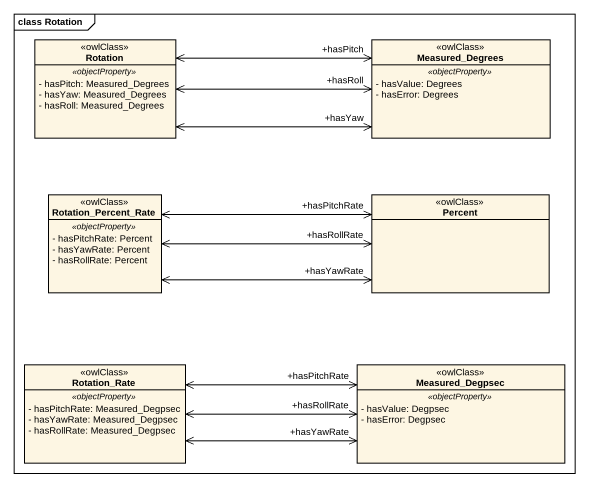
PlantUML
@startuml
mainframe class Rotation
hide circle
hide empty members
skinparam classAttributeIconSize 0
class Rotation <<owlClass>> {
  .. <<objectProperty>> ..
  - hasPitch: Measured_Degrees
  - hasYaw: Measured_Degrees
  - hasRoll: Measured_Degrees
}
class Measured_Degrees <<owlClass>> {
  .. <<objectProperty>> ..
  - hasValue: Degrees
  - hasError: Degrees
}
class Rotation_Percent_Rate <<owlClass>> {
  .. <<objectProperty>> ..
  - hasPitchRate: Percent
  - hasYawRate: Percent
  - hasRollRate: Percent
}
class Percent <<owlClass>>
class Rotation_Rate <<owlClass>> {
  .. <<objectProperty>> ..
  - hasPitchRate: Measured_Degpsec
  - hasYawRate: Measured_Degpsec
  - hasRollRate: Measured_Degpsec
}
class Measured_Degpsec <<owlClass>> {
  .. <<objectProperty>> ..
  - hasValue: Degpsec
  - hasError: Degpsec
}
Rotation <-right-> "+hasPitch" Measured_Degrees
Rotation <-right-> "+hasYaw" Measured_Degrees
Rotation <-right-> "+hasRoll" Measured_Degrees
Rotation_Percent_Rate <-right-> "+hasPitchRate" Percent
Rotation_Percent_Rate <-right-> "+hasRollRate" Percent
Rotation_Percent_Rate <-right-> "+hasYawRate" Percent
Rotation_Rate <-right-> "+hasRollRate" Measured_Degpsec
Rotation_Rate <-right-> "+hasPitchRate" Measured_Degpsec
Rotation_Rate <-right-> "+hasYawRate" Measured_Degpsec
@enduml
